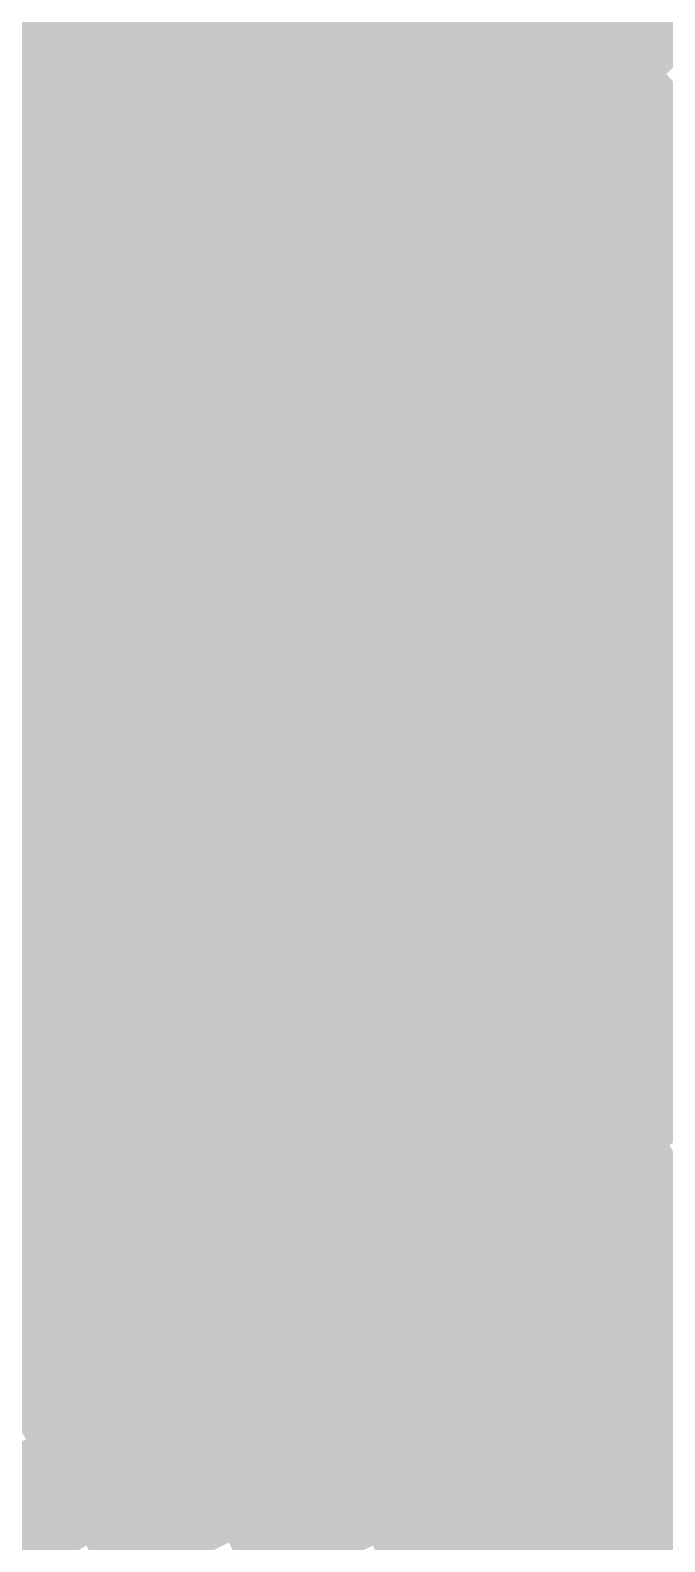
# Model space of a CAD drawing. Header units: inches. Extents: x -266 to 784, y -170 to 213.
# Drawn here: x 33.52 to 43.43, y 18.45 to 42.06 of the extents above; entities that cross this region are included whole.
import ezdxf

# ---------------------------------------------------------------- set-up
doc = ezdxf.new("R2010")
doc.units = ezdxf.units.IN
doc.header["$MEASUREMENT"] = 0

msp = doc.modelspace()

# ---------------------------------------------------------------- linework, layer by layer
at = {"color": 46, "true_color": 0x775d00}
msp.add_solid([(38.950419, 42.975165), (39.621978, 43.716116), (39.993352, 42.006331), (40.682892, 42.730578)], dxfattribs=at)
at = {"color": 46, "true_color": 0x7c5d00}
msp.add_solid([(40.682892, 42.730578), (41.372433, 43.454825), (41.7193, 41.7193), (42.426407, 42.426407)], dxfattribs=at)
at = {"color": 46, "true_color": 0x665700}
msp.add_solid([(33.222506, 42.570707), (33.837737, 43.359054), (34.257237, 41.742564), (34.891631, 42.515575)], dxfattribs=at)
at = {"color": 46, "true_color": 0x6b5800}
msp.add_solid([(34.891631, 42.515575), (35.526024, 43.288585), (35.924506, 41.646487), (36.577679, 42.403695)], dxfattribs=at)
at = {"color": 46, "true_color": 0x6f5900}
msp.add_solid([(36.577679, 42.403695), (37.230852, 43.160904), (37.607301, 41.493263), (38.27886, 42.234214)], dxfattribs=at)
at = {"color": 46, "true_color": 0x735a00}
msp.add_solid([(38.27886, 42.234214), (38.950419, 42.975165), (39.303811, 41.282084), (39.993352, 42.006331)], dxfattribs=at)
at = {"color": 46, "true_color": 0x805d00}
msp.add_solid([(42.426407, 42.426407), (43.133514, 43.133514), (43.454825, 41.372433), (44.179072, 42.061973)], dxfattribs=at)
at = {"color": 58, "true_color": 0x625300}
msp.add_solid([(32.607274, 41.782361), (33.222506, 42.570707), (33.622844, 40.969554), (34.257237, 41.742564)], dxfattribs=at)
at = {"color": 58, "true_color": 0x665400}
msp.add_solid([(34.257237, 41.742564), (34.891631, 42.515575), (35.271334, 40.889278), (35.924506, 41.646487)], dxfattribs=at)
at = {"color": 46, "true_color": 0x775a00}
msp.add_solid([(39.993352, 42.006331), (40.682892, 42.730578), (41.012193, 41.012193), (41.7193, 41.7193)], dxfattribs=at)
at = {"color": 46, "true_color": 0x6b5500}
msp.add_solid([(35.924506, 41.646487), (36.577679, 42.403695), (36.935743, 40.752312), (37.607301, 41.493263)], dxfattribs=at)
at = {"color": 46, "true_color": 0x7c5a00}
msp.add_solid([(41.7193, 41.7193), (42.426407, 42.426407), (42.730578, 40.682892), (43.454825, 41.372433)], dxfattribs=at)
at = {"color": 46, "true_color": 0x6f5600}
msp.add_solid([(37.607301, 41.493263), (38.27886, 42.234214), (38.614271, 40.557837), (39.303811, 41.282084)], dxfattribs=at)
at = {"color": 46, "true_color": 0x735700}
msp.add_solid([(39.303811, 41.282084), (39.993352, 42.006331), (40.305087, 40.305087), (41.012193, 41.012193)], dxfattribs=at)
at = {"color": 58, "true_color": 0x5e5000}
msp.add_solid([(31.992043, 40.994014), (32.607274, 41.782361), (32.988451, 40.196544), (33.622844, 40.969554)], dxfattribs=at)
at = {"color": 58, "true_color": 0x625100}
msp.add_solid([(33.622844, 40.969554), (34.257237, 41.742564), (34.618161, 40.132069), (35.271334, 40.889278)], dxfattribs=at)
at = {"color": 58, "true_color": 0x665200}
msp.add_solid([(35.271334, 40.889278), (35.924506, 41.646487), (36.264184, 40.011361), (36.935743, 40.752312)], dxfattribs=at)
at = {"color": 46, "true_color": 0x775700}
msp.add_solid([(41.012193, 41.012193), (41.7193, 41.7193), (42.006331, 39.993352), (42.730578, 40.682892)], dxfattribs=at)
at = {"color": 46, "true_color": 0x6b5300}
msp.add_solid([(36.935743, 40.752312), (37.607301, 41.493263), (37.92473, 39.83359), (38.614271, 40.557837)], dxfattribs=at)
at = {"color": 46, "true_color": 0x7c5700}
msp.add_solid([(42.730578, 40.682892), (43.454825, 41.372433), (43.716116, 39.621978), (44.457068, 40.293537)], dxfattribs=at)
at = {"color": 46, "true_color": 0x6f5400}
msp.add_solid([(38.614271, 40.557837), (39.303811, 41.282084), (39.59798, 39.59798), (40.305087, 40.305087)], dxfattribs=at)
at = {"color": 58, "true_color": 0x5e4d00}
msp.add_solid([(32.988451, 40.196544), (33.622844, 40.969554), (33.964988, 39.37486), (34.618161, 40.132069)], dxfattribs=at)
at = {"color": 58, "true_color": 0x624f00}
msp.add_solid([(34.618161, 40.132069), (35.271334, 40.889278), (35.592625, 39.27041), (36.264184, 40.011361)], dxfattribs=at)
at = {"color": 46, "true_color": 0x735400}
msp.add_solid([(40.305087, 40.305087), (41.012193, 41.012193), (41.282084, 39.303811), (42.006331, 39.993352)], dxfattribs=at)
at = {"color": 58, "true_color": 0x665000}
msp.add_solid([(36.264184, 40.011361), (36.935743, 40.752312), (37.235189, 39.109342), (37.92473, 39.83359)], dxfattribs=at)
at = {"color": 46, "true_color": 0x775400}
msp.add_solid([(42.006331, 39.993352), (42.730578, 40.682892), (42.975165, 38.950419), (43.716116, 39.621978)], dxfattribs=at)
at = {"color": 46, "true_color": 0x6b5000}
msp.add_solid([(37.92473, 39.83359), (38.614271, 40.557837), (38.890873, 38.890873), (39.59798, 39.59798)], dxfattribs=at)
at = {"color": 58, "true_color": 0x5a4a00}
msp.add_solid([(32.354057, 39.423533), (32.988451, 40.196544), (33.311815, 38.617651), (33.964988, 39.37486)], dxfattribs=at)
at = {"color": 46, "true_color": 0x6f5100}
msp.add_solid([(39.59798, 39.59798), (40.305087, 40.305087), (40.557837, 38.614271), (41.282084, 39.303811)], dxfattribs=at)
at = {"color": 58, "true_color": 0x5e4b00}
msp.add_solid([(33.964988, 39.37486), (34.618161, 40.132069), (34.921066, 38.529459), (35.592625, 39.27041)], dxfattribs=at)
at = {"color": 58, "true_color": 0x624c00}
msp.add_solid([(35.592625, 39.27041), (36.264184, 40.011361), (36.545649, 38.385095), (37.235189, 39.109342)], dxfattribs=at)
at = {"color": 46, "true_color": 0x735100}
msp.add_solid([(41.282084, 39.303811), (42.006331, 39.993352), (42.234214, 38.27886), (42.975165, 38.950419)], dxfattribs=at)
at = {"color": 58, "true_color": 0x664d00}
msp.add_solid([(37.235189, 39.109342), (37.92473, 39.83359), (38.183766, 38.183766), (38.890873, 38.890873)], dxfattribs=at)
at = {"color": 36, "true_color": 0x6b4e00}
msp.add_solid([(38.890873, 38.890873), (39.59798, 39.59798), (39.83359, 37.92473), (40.557837, 38.614271)], dxfattribs=at)
at = {"color": 46, "true_color": 0x775200}
msp.add_solid([(42.975165, 38.950419), (43.716116, 39.621978), (43.918113, 37.884025), (44.675322, 38.537198)], dxfattribs=at)
at = {"color": 58, "true_color": 0x5a4800}
msp.add_solid([(33.311815, 38.617651), (33.964988, 39.37486), (34.249507, 37.788507), (34.921066, 38.529459)], dxfattribs=at)
at = {"color": 58, "true_color": 0x5e4900}
msp.add_solid([(34.921066, 38.529459), (35.592625, 39.27041), (35.856108, 37.660848), (36.545649, 38.385095)], dxfattribs=at)
at = {"color": 36, "true_color": 0x6f4e00}
msp.add_solid([(40.557837, 38.614271), (41.282084, 39.303811), (41.493263, 37.607301), (42.234214, 38.27886)], dxfattribs=at)
at = {"color": 58, "true_color": 0x624a00}
msp.add_solid([(36.545649, 38.385095), (37.235189, 39.109342), (37.476659, 37.476659), (38.183766, 38.183766)], dxfattribs=at)
at = {"color": 58, "true_color": 0x664b00}
msp.add_solid([(38.183766, 38.183766), (38.890873, 38.890873), (39.109342, 37.235189), (39.83359, 37.92473)], dxfattribs=at)
at = {"color": 36, "true_color": 0x734f00}
msp.add_solid([(42.234214, 38.27886), (42.975165, 38.950419), (43.160904, 37.230852), (43.918113, 37.884025)], dxfattribs=at)
at = {"color": 58, "true_color": 0x554400}
msp.add_solid([(32.658642, 37.860442), (33.311815, 38.617651), (33.577948, 37.047556), (34.249507, 37.788507)], dxfattribs=at)
at = {"color": 58, "true_color": 0x5a4600}
msp.add_solid([(34.249507, 37.788507), (34.921066, 38.529459), (35.166568, 36.936601), (35.856108, 37.660848)], dxfattribs=at)
at = {"color": 36, "true_color": 0x6b4b00}
msp.add_solid([(39.83359, 37.92473), (40.557837, 38.614271), (40.752312, 36.935743), (41.493263, 37.607301)], dxfattribs=at)
at = {"color": 58, "true_color": 0x5e4700}
msp.add_solid([(35.856108, 37.660848), (36.545649, 38.385095), (36.769553, 36.769553), (37.476659, 37.476659)], dxfattribs=at)
at = {"color": 36, "true_color": 0x6f4c00}
msp.add_solid([(41.493263, 37.607301), (42.234214, 38.27886), (42.403695, 36.577679), (43.160904, 37.230852)], dxfattribs=at)
at = {"color": 58, "true_color": 0x624800}
msp.add_solid([(37.476659, 37.476659), (38.183766, 38.183766), (38.385095, 36.545649), (39.109342, 37.235189)], dxfattribs=at)
at = {"color": 48, "true_color": 0x514100}
msp.add_solid([(32.005469, 37.103233), (32.658642, 37.860442), (32.906389, 36.306605), (33.577948, 37.047556)], dxfattribs=at)
at = {"color": 48, "true_color": 0x554200}
msp.add_solid([(33.577948, 37.047556), (34.249507, 37.788507), (34.477027, 36.212354), (35.166568, 36.936601)], dxfattribs=at)
at = {"color": 58, "true_color": 0x664800}
msp.add_solid([(39.109342, 37.235189), (39.83359, 37.92473), (40.011361, 36.264184), (40.752312, 36.935743)], dxfattribs=at)
at = {"color": 36, "true_color": 0x734c00}
msp.add_solid([(43.160904, 37.230852), (43.918113, 37.884025), (44.061596, 36.160417), (44.834606, 36.79481)], dxfattribs=at)
at = {"color": 58, "true_color": 0x5a4400}
msp.add_solid([(35.166568, 36.936601), (35.856108, 37.660848), (36.062446, 36.062446), (36.769553, 36.769553)], dxfattribs=at)
at = {"color": 36, "true_color": 0x6b4900}
msp.add_solid([(40.752312, 36.935743), (41.493263, 37.607301), (41.646487, 35.924506), (42.403695, 36.577679)], dxfattribs=at)
at = {"color": 58, "true_color": 0x5e4500}
msp.add_solid([(36.769553, 36.769553), (37.476659, 37.476659), (37.660848, 35.856108), (38.385095, 36.545649)], dxfattribs=at)
at = {"color": 58, "true_color": 0x624500}
msp.add_solid([(38.385095, 36.545649), (39.109342, 37.235189), (39.27041, 35.592625), (40.011361, 36.264184)], dxfattribs=at)
at = {"color": 36, "true_color": 0x6f4900}
msp.add_solid([(42.403695, 36.577679), (43.160904, 37.230852), (43.288585, 35.526024), (44.061596, 36.160417)], dxfattribs=at)
at = {"color": 48, "true_color": 0x513f00}
msp.add_solid([(32.906389, 36.306605), (33.577948, 37.047556), (33.787487, 35.488107), (34.477027, 36.212354)], dxfattribs=at)
at = {"color": 48, "true_color": 0x554000}
msp.add_solid([(34.477027, 36.212354), (35.166568, 36.936601), (35.355339, 35.355339), (36.062446, 36.062446)], dxfattribs=at)
at = {"color": 36, "true_color": 0x664600}
msp.add_solid([(40.011361, 36.264184), (40.752312, 36.935743), (40.889278, 35.271334), (41.646487, 35.924506)], dxfattribs=at)
at = {"color": 48, "true_color": 0x5a4100}
msp.add_solid([(36.062446, 36.062446), (36.769553, 36.769553), (36.936601, 35.166568), (37.660848, 35.856108)], dxfattribs=at)
at = {"color": 48, "true_color": 0x5e4200}
msp.add_solid([(37.660848, 35.856108), (38.385095, 36.545649), (38.529459, 34.921066), (39.27041, 35.592625)], dxfattribs=at)
at = {"color": 36, "true_color": 0x6b4600}
msp.add_solid([(41.646487, 35.924506), (42.403695, 36.577679), (42.515575, 34.891631), (43.288585, 35.526024)], dxfattribs=at)
at = {"color": 48, "true_color": 0x4d3c00}
msp.add_solid([(32.23483, 35.565654), (32.906389, 36.306605), (33.097946, 34.76386), (33.787487, 35.488107)], dxfattribs=at)
at = {"color": 48, "true_color": 0x513d00}
msp.add_solid([(33.787487, 35.488107), (34.477027, 36.212354), (34.648232, 34.648232), (35.355339, 35.355339)], dxfattribs=at)
at = {"color": 58, "true_color": 0x624300}
msp.add_solid([(39.27041, 35.592625), (40.011361, 36.264184), (40.132069, 34.618161), (40.889278, 35.271334)], dxfattribs=at)
at = {"color": 36, "true_color": 0x6f4700}
msp.add_solid([(43.288585, 35.526024), (44.061596, 36.160417), (44.1474, 34.452969), (44.935746, 35.068201)], dxfattribs=at)
at = {"color": 48, "true_color": 0x553e00}
msp.add_solid([(35.355339, 35.355339), (36.062446, 36.062446), (36.212354, 34.477027), (36.936601, 35.166568)], dxfattribs=at)
at = {"color": 36, "true_color": 0x664400}
msp.add_solid([(40.889278, 35.271334), (41.646487, 35.924506), (41.742564, 34.257237), (42.515575, 34.891631)], dxfattribs=at)
at = {"color": 48, "true_color": 0x5a3f00}
msp.add_solid([(36.936601, 35.166568), (37.660848, 35.856108), (37.788507, 34.249507), (38.529459, 34.921066)], dxfattribs=at)
at = {"color": 48, "true_color": 0x4d3a00}
msp.add_solid([(33.097946, 34.76386), (33.787487, 35.488107), (33.941125, 33.941125), (34.648232, 34.648232)], dxfattribs=at)
at = {"color": 48, "true_color": 0x5e4000}
msp.add_solid([(38.529459, 34.921066), (39.27041, 35.592625), (39.37486, 33.964988), (40.132069, 34.618161)], dxfattribs=at)
at = {"color": 36, "true_color": 0x6b4400}
msp.add_solid([(42.515575, 34.891631), (43.288585, 35.526024), (43.359054, 33.837737), (44.1474, 34.452969)], dxfattribs=at)
at = {"color": 48, "true_color": 0x513b00}
msp.add_solid([(34.648232, 34.648232), (35.355339, 35.355339), (35.488107, 33.787487), (36.212354, 34.477027)], dxfattribs=at)
at = {"color": 48, "true_color": 0x624100}
msp.add_solid([(40.132069, 34.618161), (40.889278, 35.271334), (40.969554, 33.622844), (41.742564, 34.257237)], dxfattribs=at)
at = {"color": 48, "true_color": 0x553c00}
msp.add_solid([(36.212354, 34.477027), (36.936601, 35.166568), (37.047556, 33.577948), (37.788507, 34.249507)], dxfattribs=at)
at = {"color": 48, "true_color": 0x493700}
msp.add_solid([(32.408406, 34.039613), (33.097946, 34.76386), (33.234019, 33.234019), (33.941125, 33.941125)], dxfattribs=at)
at = {"color": 48, "true_color": 0x5a3d00}
msp.add_solid([(37.788507, 34.249507), (38.529459, 34.921066), (38.617651, 33.311815), (39.37486, 33.964988)], dxfattribs=at)
at = {"color": 36, "true_color": 0x664100}
msp.add_solid([(41.742564, 34.257237), (42.515575, 34.891631), (42.570707, 33.222506), (43.359054, 33.837737)], dxfattribs=at)
at = {"color": 48, "true_color": 0x4d3800}
msp.add_solid([(33.941125, 33.941125), (34.648232, 34.648232), (34.76386, 33.097946), (35.488107, 33.787487)], dxfattribs=at)
at = {"color": 48, "true_color": 0x513900}
msp.add_solid([(35.488107, 33.787487), (36.212354, 34.477027), (36.306605, 32.906389), (37.047556, 33.577948)], dxfattribs=at)
at = {"color": 48, "true_color": 0x5e3e00}
msp.add_solid([(39.37486, 33.964988), (40.132069, 34.618161), (40.196544, 32.988451), (40.969554, 33.622844)], dxfattribs=at)
at = {"color": 48, "true_color": 0x553a00}
msp.add_solid([(37.047556, 33.577948), (37.788507, 34.249507), (37.860442, 32.658642), (38.617651, 33.311815)], dxfattribs=at)
at = {"color": 48, "true_color": 0x623e00}
msp.add_solid([(40.969554, 33.622844), (41.742564, 34.257237), (41.782361, 32.607274), (42.570707, 33.222506)], dxfattribs=at)
at = {"color": 36, "true_color": 0x6b4100}
msp.add_solid([(43.359054, 33.837737), (44.1474, 34.452969), (44.176414, 32.763462), (44.979622, 33.359161)], dxfattribs=at)
at = {"color": 48, "true_color": 0x493500}
msp.add_solid([(33.234019, 33.234019), (33.941125, 33.941125), (34.039613, 32.408406), (34.76386, 33.097946)], dxfattribs=at)
at = {"color": 48, "true_color": 0x4d3600}
msp.add_solid([(34.76386, 33.097946), (35.488107, 33.787487), (35.565654, 32.23483), (36.306605, 32.906389)], dxfattribs=at)
at = {"color": 48, "true_color": 0x5a3b00}
msp.add_solid([(38.617651, 33.311815), (39.37486, 33.964988), (39.423533, 32.354057), (40.196544, 32.988451)], dxfattribs=at)
at = {"color": 36, "true_color": 0x663f00}
msp.add_solid([(42.570707, 33.222506), (43.359054, 33.837737), (43.373207, 32.167762), (44.176414, 32.763462)], dxfattribs=at)
at = {"color": 48, "true_color": 0x513700}
msp.add_solid([(36.306605, 32.906389), (37.047556, 33.577948), (37.103233, 32.005469), (37.860442, 32.658642)], dxfattribs=at)
at = {"color": 48, "true_color": 0x5e3c00}
msp.add_solid([(40.196544, 32.988451), (40.969554, 33.622844), (40.994014, 31.992043), (41.782361, 32.607274)], dxfattribs=at)
at = {"color": 48, "true_color": 0x553800}
msp.add_solid([(37.860442, 32.658642), (38.617651, 33.311815), (38.650523, 31.719664), (39.423533, 32.354057)], dxfattribs=at)
at = {"color": 48, "true_color": 0x443200}
msp.add_solid([(32.526912, 32.526912), (33.234019, 33.234019), (33.315366, 31.718865), (34.039613, 32.408406)], dxfattribs=at)
at = {"color": 48, "true_color": 0x493300}
msp.add_solid([(34.039613, 32.408406), (34.76386, 33.097946), (34.824703, 31.563271), (35.565654, 32.23483)], dxfattribs=at)
at = {"color": 48, "true_color": 0x623c00}
msp.add_solid([(41.782361, 32.607274), (42.570707, 33.222506), (42.569999, 31.572063), (43.373207, 32.167762)], dxfattribs=at)
at = {"color": 48, "true_color": 0x4d3400}
msp.add_solid([(35.565654, 32.23483), (36.306605, 32.906389), (36.346025, 31.352296), (37.103233, 32.005469)], dxfattribs=at)
at = {"color": 48, "true_color": 0x5a3900}
msp.add_solid([(39.423533, 32.354057), (40.196544, 32.988451), (40.205668, 31.376811), (40.994014, 31.992043)], dxfattribs=at)
at = {"color": 48, "true_color": 0x513600}
msp.add_solid([(37.103233, 32.005469), (37.860442, 32.658642), (37.877512, 31.085271), (38.650523, 31.719664)], dxfattribs=at)
at = {"color": 48, "true_color": 0x5e3a00}
msp.add_solid([(40.994014, 31.992043), (41.782361, 32.607274), (41.766792, 30.976364), (42.569999, 31.572063)], dxfattribs=at)
at = {"color": 36, "true_color": 0x663c00}
msp.add_solid([(43.373207, 32.167762), (44.176414, 32.763462), (44.14958, 31.093642), (44.967165, 31.669451)], dxfattribs=at)
at = {"color": 48, "true_color": 0x443000}
msp.add_solid([(33.315366, 31.718865), (34.039613, 32.408406), (34.083752, 30.891712), (34.824703, 31.563271)], dxfattribs=at)
at = {"color": 48, "true_color": 0x553600}
msp.add_solid([(38.650523, 31.719664), (39.423533, 32.354057), (39.417321, 30.76158), (40.205668, 31.376811)], dxfattribs=at)
at = {"color": 48, "true_color": 0x493200}
msp.add_solid([(34.824703, 31.563271), (35.565654, 32.23483), (35.588816, 30.699124), (36.346025, 31.352296)], dxfattribs=at)
at = {"color": 48, "true_color": 0x623a00}
msp.add_solid([(42.569999, 31.572063), (43.373207, 32.167762), (43.331995, 30.517834), (44.14958, 31.093642)], dxfattribs=at)
at = {"color": 48, "true_color": 0x4d3300}
msp.add_solid([(36.346025, 31.352296), (37.103233, 32.005469), (37.104502, 30.450878), (37.877512, 31.085271)], dxfattribs=at)
at = {"color": 48, "true_color": 0x5a3700}
msp.add_solid([(40.205668, 31.376811), (40.994014, 31.992043), (40.963584, 30.380665), (41.766792, 30.976364)], dxfattribs=at)
at = {"color": 38, "true_color": 0x402d00}
msp.add_solid([(32.591119, 31.029325), (33.315366, 31.718865), (33.342801, 30.220153), (34.083752, 30.891712)], dxfattribs=at)
at = {"color": 48, "true_color": 0x513400}
msp.add_solid([(37.877512, 31.085271), (38.650523, 31.719664), (38.628975, 30.146348), (39.417321, 30.76158)], dxfattribs=at)
at = {"color": 38, "true_color": 0x442f00}
msp.add_solid([(34.083752, 30.891712), (34.824703, 31.563271), (34.831607, 30.045951), (35.588816, 30.699124)], dxfattribs=at)
at = {"color": 48, "true_color": 0x5e3700}
msp.add_solid([(41.766792, 30.976364), (42.569999, 31.572063), (42.51441, 29.942026), (43.331995, 30.517834)], dxfattribs=at)
at = {"color": 48, "true_color": 0x493000}
msp.add_solid([(35.588816, 30.699124), (36.346025, 31.352296), (36.331491, 29.816484), (37.104502, 30.450878)], dxfattribs=at)
at = {"color": 48, "true_color": 0x553400}
msp.add_solid([(39.417321, 30.76158), (40.205668, 31.376811), (40.160377, 29.784965), (40.963584, 30.380665)], dxfattribs=at)
at = {"color": 48, "true_color": 0x4d3100}
msp.add_solid([(37.104502, 30.450878), (37.877512, 31.085271), (37.840629, 29.531116), (38.628975, 30.146348)], dxfattribs=at)
at = {"color": 48, "true_color": 0x5a3500}
msp.add_solid([(40.963584, 30.380665), (41.766792, 30.976364), (41.696825, 29.366218), (42.51441, 29.942026)], dxfattribs=at)
at = {"color": 48, "true_color": 0x623800}
msp.add_solid([(43.331995, 30.517834), (44.14958, 31.093642), (44.067889, 29.445222), (44.899359, 30.000793)], dxfattribs=at)
at = {"color": 38, "true_color": 0x402c00}
msp.add_solid([(33.342801, 30.220153), (34.083752, 30.891712), (34.074398, 29.392778), (34.831607, 30.045951)], dxfattribs=at)
at = {"color": 38, "true_color": 0x442d00}
msp.add_solid([(34.831607, 30.045951), (35.588816, 30.699124), (35.558481, 29.182091), (36.331491, 29.816484)], dxfattribs=at)
at = {"color": 48, "true_color": 0x513200}
msp.add_solid([(38.628975, 30.146348), (39.417321, 30.76158), (39.357169, 29.189266), (40.160377, 29.784965)], dxfattribs=at)
at = {"color": 48, "true_color": 0x5e3500}
msp.add_solid([(42.51441, 29.942026), (43.331995, 30.517834), (43.23642, 28.889652), (44.067889, 29.445222)], dxfattribs=at)
at = {"color": 38, "true_color": 0x492e00}
msp.add_solid([(36.331491, 29.816484), (37.104502, 30.450878), (37.052282, 28.915885), (37.840629, 29.531116)], dxfattribs=at)
at = {"color": 48, "true_color": 0x553200}
msp.add_solid([(40.160377, 29.784965), (40.963584, 30.380665), (40.879241, 28.79041), (41.696825, 29.366218)], dxfattribs=at)
at = {"color": 38, "true_color": 0x3c2900}
msp.add_solid([(32.60185, 29.548594), (33.342801, 30.220153), (33.317189, 28.739605), (34.074398, 29.392778)], dxfattribs=at)
at = {"color": 38, "true_color": 0x402a00}
msp.add_solid([(34.074398, 29.392778), (34.831607, 30.045951), (34.78547, 28.547698), (35.558481, 29.182091)], dxfattribs=at)
at = {"color": 38, "true_color": 0x4d2f00}
msp.add_solid([(37.840629, 29.531116), (38.628975, 30.146348), (38.553962, 28.593567), (39.357169, 29.189266)], dxfattribs=at)
at = {"color": 38, "true_color": 0x442b00}
msp.add_solid([(35.558481, 29.182091), (36.331491, 29.816484), (36.263936, 28.300653), (37.052282, 28.915885)], dxfattribs=at)
at = {"color": 48, "true_color": 0x513000}
msp.add_solid([(39.357169, 29.189266), (40.160377, 29.784965), (40.061656, 28.214601), (40.879241, 28.79041)], dxfattribs=at)
at = {"color": 48, "true_color": 0x5a3300}
msp.add_solid([(41.696825, 29.366218), (42.51441, 29.942026), (42.40495, 28.334082), (43.23642, 28.889652)], dxfattribs=at)
at = {"color": 38, "true_color": 0x492c00}
msp.add_solid([(37.052282, 28.915885), (37.840629, 29.531116), (37.750754, 27.997867), (38.553962, 28.593567)], dxfattribs=at)
at = {"color": 38, "true_color": 0x3c2700}
msp.add_solid([(33.317189, 28.739605), (34.074398, 29.392778), (34.01246, 27.913305), (34.78547, 28.547698)], dxfattribs=at)
at = {"color": 48, "true_color": 0x553000}
msp.add_solid([(40.879241, 28.79041), (41.696825, 29.366218), (41.573481, 27.778512), (42.40495, 28.334082)], dxfattribs=at)
at = {"color": 48, "true_color": 0x5e3300}
msp.add_solid([(43.23642, 28.889652), (44.067889, 29.445222), (43.932385, 27.819876), (44.777239, 28.354874)], dxfattribs=at)
at = {"color": 38, "true_color": 0x402900}
msp.add_solid([(34.78547, 28.547698), (35.558481, 29.182091), (35.475589, 27.685422), (36.263936, 28.300653)], dxfattribs=at)
at = {"color": 38, "true_color": 0x4d2d00}
msp.add_solid([(38.553962, 28.593567), (39.357169, 29.189266), (39.244071, 27.638793), (40.061656, 28.214601)], dxfattribs=at)
at = {"color": 38, "true_color": 0x442a00}
msp.add_solid([(36.263936, 28.300653), (37.052282, 28.915885), (36.947546, 27.402168), (37.750754, 27.997867)], dxfattribs=at)
at = {"color": 48, "true_color": 0x5a3100}
msp.add_solid([(42.40495, 28.334082), (43.23642, 28.889652), (43.087532, 27.284879), (43.932385, 27.819876)], dxfattribs=at)
at = {"color": 38, "true_color": 0x372500}
msp.add_solid([(32.55998, 28.086432), (33.317189, 28.739605), (33.239449, 27.278911), (34.01246, 27.913305)], dxfattribs=at)
at = {"color": 38, "true_color": 0x492b00}
msp.add_solid([(37.750754, 27.997867), (38.553962, 28.593567), (38.426486, 27.062985), (39.244071, 27.638793)], dxfattribs=at)
at = {"color": 38, "true_color": 0x512e00}
msp.add_solid([(40.061656, 28.214601), (40.879241, 28.79041), (40.742011, 27.222941), (41.573481, 27.778512)], dxfattribs=at)
at = {"color": 38, "true_color": 0x3c2600}
msp.add_solid([(34.01246, 27.913305), (34.78547, 28.547698), (34.687243, 27.07019), (35.475589, 27.685422)], dxfattribs=at)
at = {"color": 38, "true_color": 0x402700}
msp.add_solid([(35.475589, 27.685422), (36.263936, 28.300653), (36.144339, 26.806469), (36.947546, 27.402168)], dxfattribs=at)
at = {"color": 38, "true_color": 0x4d2b00}
msp.add_solid([(39.244071, 27.638793), (40.061656, 28.214601), (39.910541, 26.667371), (40.742011, 27.222941)], dxfattribs=at)
at = {"color": 38, "true_color": 0x552e00}
msp.add_solid([(41.573481, 27.778512), (42.40495, 28.334082), (42.242678, 26.749881), (43.087532, 27.284879)], dxfattribs=at)
at = {"color": 38, "true_color": 0x372300}
msp.add_solid([(33.239449, 27.278911), (34.01246, 27.913305), (33.898896, 26.454958), (34.687243, 27.07019)], dxfattribs=at)
at = {"color": 38, "true_color": 0x442800}
msp.add_solid([(36.947546, 27.402168), (37.750754, 27.997867), (37.608901, 26.487177), (38.426486, 27.062985)], dxfattribs=at)
at = {"color": 38, "true_color": 0x3c2500}
msp.add_solid([(34.687243, 27.07019), (35.475589, 27.685422), (35.341131, 26.210769), (36.144339, 26.806469)], dxfattribs=at)
at = {"color": 38, "true_color": 0x492900}
msp.add_solid([(38.426486, 27.062985), (39.244071, 27.638793), (39.079072, 26.111801), (39.910541, 26.667371)], dxfattribs=at)
at = {"color": 38, "true_color": 0x512c00}
msp.add_solid([(40.742011, 27.222941), (41.573481, 27.778512), (41.397825, 26.214883), (42.242678, 26.749881)], dxfattribs=at)
at = {"color": 38, "true_color": 0x5a2f00}
msp.add_solid([(43.087532, 27.284879), (43.932385, 27.819876), (43.744159, 26.21924), (44.601888, 26.733343)], dxfattribs=at)
at = {"color": 38, "true_color": 0x402600}
msp.add_solid([(36.144339, 26.806469), (36.947546, 27.402168), (36.791317, 25.911369), (37.608901, 26.487177)], dxfattribs=at)
at = {"color": 38, "true_color": 0x332100}
msp.add_solid([(32.466439, 26.644518), (33.239449, 27.278911), (33.11055, 25.839727), (33.898896, 26.454958)], dxfattribs=at)
at = {"color": 38, "true_color": 0x4d2a00}
msp.add_solid([(39.910541, 26.667371), (40.742011, 27.222941), (40.552971, 25.679886), (41.397825, 26.214883)], dxfattribs=at)
at = {"color": 38, "true_color": 0x552c00}
msp.add_solid([(42.242678, 26.749881), (43.087532, 27.284879), (42.886431, 25.705137), (43.744159, 26.21924)], dxfattribs=at)
at = {"color": 38, "true_color": 0x372200}
msp.add_solid([(33.898896, 26.454958), (34.687243, 27.07019), (34.537924, 25.61507), (35.341131, 26.210769)], dxfattribs=at)
at = {"color": 38, "true_color": 0x442700}
msp.add_solid([(37.608901, 26.487177), (38.426486, 27.062985), (38.247602, 25.556231), (39.079072, 26.111801)], dxfattribs=at)
at = {"color": 38, "true_color": 0x3c2300}
msp.add_solid([(35.341131, 26.210769), (36.144339, 26.806469), (35.973732, 25.33556), (36.791317, 25.911369)], dxfattribs=at)
at = {"color": 38, "true_color": 0x512a00}
msp.add_solid([(41.397825, 26.214883), (42.242678, 26.749881), (42.028702, 25.191034), (42.886431, 25.705137)], dxfattribs=at)
at = {"color": 38, "true_color": 0x331f00}
msp.add_solid([(33.11055, 25.839727), (33.898896, 26.454958), (33.734716, 25.019371), (34.537924, 25.61507)], dxfattribs=at)
at = {"color": 38, "true_color": 0x402400}
msp.add_solid([(36.791317, 25.911369), (37.608901, 26.487177), (37.416133, 25.00066), (38.247602, 25.556231)], dxfattribs=at)
at = {"color": 38, "true_color": 0x492700}
msp.add_solid([(39.079072, 26.111801), (39.910541, 26.667371), (39.708118, 25.144888), (40.552971, 25.679886)], dxfattribs=at)
at = {"color": 38, "true_color": 0x372100}
msp.add_solid([(34.537924, 25.61507), (35.341131, 26.210769), (35.156147, 24.759752), (35.973732, 25.33556)], dxfattribs=at)
at = {"color": 38, "true_color": 0x4d2800}
msp.add_solid([(40.552971, 25.679886), (41.397825, 26.214883), (41.170973, 24.676932), (42.028702, 25.191034)], dxfattribs=at)
at = {"color": 38, "true_color": 0x552a00}
msp.add_solid([(42.886431, 25.705137), (43.744159, 26.21924), (43.50435, 24.64491), (44.374437, 25.137808)], dxfattribs=at)
at = {"color": 38, "true_color": 0x442500}
msp.add_solid([(38.247602, 25.556231), (39.079072, 26.111801), (38.863264, 24.609891), (39.708118, 25.144888)], dxfattribs=at)
at = {"color": 38, "true_color": 0x2f1d00}
msp.add_solid([(32.322204, 25.224495), (33.11055, 25.839727), (32.931509, 24.423671), (33.734716, 25.019371)], dxfattribs=at)
at = {"color": 38, "true_color": 0x3c2200}
msp.add_solid([(35.973732, 25.33556), (36.791317, 25.911369), (36.584663, 24.44509), (37.416133, 25.00066)], dxfattribs=at)
at = {"color": 38, "true_color": 0x331e00}
msp.add_solid([(33.734716, 25.019371), (34.537924, 25.61507), (34.338562, 24.183944), (35.156147, 24.759752)], dxfattribs=at)
at = {"color": 38, "true_color": 0x402300}
msp.add_solid([(37.416133, 25.00066), (38.247602, 25.556231), (38.01841, 24.074893), (38.863264, 24.609891)], dxfattribs=at)
at = {"color": 38, "true_color": 0x492600}
msp.add_solid([(39.708118, 25.144888), (40.552971, 25.679886), (40.313245, 24.162829), (41.170973, 24.676932)], dxfattribs=at)
at = {"color": 38, "true_color": 0x512800}
msp.add_solid([(42.028702, 25.191034), (42.886431, 25.705137), (42.634263, 24.152011), (43.50435, 24.64491)], dxfattribs=at)
at = {"color": 38, "true_color": 0x371f00}
msp.add_solid([(35.156147, 24.759752), (35.973732, 25.33556), (35.753193, 23.88952), (36.584663, 24.44509)], dxfattribs=at)
at = {"color": 38, "true_color": 0x442300}
msp.add_solid([(38.863264, 24.609891), (39.708118, 25.144888), (39.455516, 23.648726), (40.313245, 24.162829)], dxfattribs=at)
at = {"color": 38, "true_color": 0x4d2600}
msp.add_solid([(41.170973, 24.676932), (42.028702, 25.191034), (41.764176, 23.659113), (42.634263, 24.152011)], dxfattribs=at)
at = {"color": 28, "true_color": 0x2f1c00}
msp.add_solid([(32.931509, 24.423671), (33.734716, 25.019371), (33.520977, 23.608136), (34.338562, 24.183944)], dxfattribs=at)
at = {"color": 38, "true_color": 0x3c2000}
msp.add_solid([(36.584663, 24.44509), (37.416133, 25.00066), (37.173557, 23.539895), (38.01841, 24.074893)], dxfattribs=at)
at = {"color": 38, "true_color": 0x331d00}
msp.add_solid([(34.338562, 24.183944), (35.156147, 24.759752), (34.921724, 23.33395), (35.753193, 23.88952)], dxfattribs=at)
at = {"color": 38, "true_color": 0x402100}
msp.add_solid([(38.01841, 24.074893), (38.863264, 24.609891), (38.597787, 23.134623), (39.455516, 23.648726)], dxfattribs=at)
at = {"color": 38, "true_color": 0x492400}
msp.add_solid([(40.313245, 24.162829), (41.170973, 24.676932), (40.894089, 23.166215), (41.764176, 23.659113)], dxfattribs=at)
at = {"color": 38, "true_color": 0x512600}
msp.add_solid([(42.634263, 24.152011), (43.50435, 24.64491), (43.214142, 23.09844), (44.096063, 23.569837)], dxfattribs=at)
at = {"color": 28, "true_color": 0x2b1900}
msp.add_solid([(32.128301, 23.827972), (32.931509, 24.423671), (32.703393, 23.032328), (33.520977, 23.608136)], dxfattribs=at)
at = {"color": 38, "true_color": 0x371e00}
msp.add_solid([(35.753193, 23.88952), (36.584663, 24.44509), (36.328703, 23.004898), (37.173557, 23.539895)], dxfattribs=at)
at = {"color": 28, "true_color": 0x2f1b00}
msp.add_solid([(33.520977, 23.608136), (34.338562, 24.183944), (34.090254, 22.77838), (34.921724, 23.33395)], dxfattribs=at)
at = {"color": 38, "true_color": 0x442200}
msp.add_solid([(39.455516, 23.648726), (40.313245, 24.162829), (40.024002, 22.673317), (40.894089, 23.166215)], dxfattribs=at)
at = {"color": 38, "true_color": 0x4d2400}
msp.add_solid([(41.764176, 23.659113), (42.634263, 24.152011), (42.332221, 22.627043), (43.214142, 23.09844)], dxfattribs=at)
at = {"color": 28, "true_color": 0x331c00}
msp.add_solid([(34.921724, 23.33395), (35.753193, 23.88952), (35.48385, 22.4699), (36.328703, 23.004898)], dxfattribs=at)
at = {"color": 38, "true_color": 0x3c1f00}
msp.add_solid([(37.173557, 23.539895), (38.01841, 24.074893), (37.740059, 22.620521), (38.597787, 23.134623)], dxfattribs=at)
at = {"color": 38, "true_color": 0x402000}
msp.add_solid([(38.597787, 23.134623), (39.455516, 23.648726), (39.153915, 22.180419), (40.024002, 22.673317)], dxfattribs=at)
at = {"color": 38, "true_color": 0x492200}
msp.add_solid([(40.894089, 23.166215), (41.764176, 23.659113), (41.450299, 22.155647), (42.332221, 22.627043)], dxfattribs=at)
at = {"color": 28, "true_color": 0x2b1800}
msp.add_solid([(32.703393, 23.032328), (33.520977, 23.608136), (33.258784, 22.222809), (34.090254, 22.77838)], dxfattribs=at)
at = {"color": 38, "true_color": 0x371d00}
msp.add_solid([(36.328703, 23.004898), (37.173557, 23.539895), (36.88233, 22.106418), (37.740059, 22.620521)], dxfattribs=at)
at = {"color": 38, "true_color": 0x512400}
msp.add_solid([(43.214142, 23.09844), (44.096063, 23.569837), (43.767991, 22.030955), (44.661215, 22.480566)], dxfattribs=at)
at = {"color": 28, "true_color": 0x2f1900}
msp.add_solid([(34.090254, 22.77838), (34.921724, 23.33395), (34.638996, 21.934902), (35.48385, 22.4699)], dxfattribs=at)
at = {"color": 38, "true_color": 0x442000}
msp.add_solid([(40.024002, 22.673317), (40.894089, 23.166215), (40.568378, 21.68425), (41.450299, 22.155647)], dxfattribs=at)
at = {"color": 28, "true_color": 0x331b00}
msp.add_solid([(35.48385, 22.4699), (36.328703, 23.004898), (36.024602, 21.592315), (36.88233, 22.106418)], dxfattribs=at)
at = {"color": 38, "true_color": 0x3c1e00}
msp.add_solid([(37.740059, 22.620521), (38.597787, 23.134623), (38.283828, 21.68752), (39.153915, 22.180419)], dxfattribs=at)
at = {"color": 38, "true_color": 0x4d2300}
msp.add_solid([(42.332221, 22.627043), (43.214142, 23.09844), (42.874766, 21.581344), (43.767991, 22.030955)], dxfattribs=at)
at = {"color": 28, "true_color": 0x2b1700}
msp.add_solid([(33.258784, 22.222809), (34.090254, 22.77838), (33.794143, 21.399905), (34.638996, 21.934902)], dxfattribs=at)
at = {"color": 38, "true_color": 0x401e00}
msp.add_solid([(39.153915, 22.180419), (40.024002, 22.673317), (39.686457, 21.212853), (40.568378, 21.68425)], dxfattribs=at)
at = {"color": 28, "true_color": 0x2f1800}
msp.add_solid([(34.638996, 21.934902), (35.48385, 22.4699), (35.166873, 21.078213), (36.024602, 21.592315)], dxfattribs=at)
at = {"color": 28, "true_color": 0x371c00}
msp.add_solid([(36.88233, 22.106418), (37.740059, 22.620521), (37.413741, 21.194622), (38.283828, 21.68752)], dxfattribs=at)
at = {"color": 38, "true_color": 0x492100}
msp.add_solid([(41.450299, 22.155647), (42.332221, 22.627043), (41.981542, 21.131732), (42.874766, 21.581344)], dxfattribs=at)
at = {"color": 28, "true_color": 0x261500}
msp.add_solid([(32.427315, 21.667239), (33.258784, 22.222809), (32.949289, 20.864907), (33.794143, 21.399905)], dxfattribs=at)
at = {"color": 28, "true_color": 0x331900}
msp.add_solid([(36.024602, 21.592315), (36.88233, 22.106418), (36.543654, 20.701724), (37.413741, 21.194622)], dxfattribs=at)
at = {"color": 28, "true_color": 0x3c1c00}
msp.add_solid([(38.283828, 21.68752), (39.153915, 22.180419), (38.804536, 20.741456), (39.686457, 21.212853)], dxfattribs=at)
at = {"color": 38, "true_color": 0x441f00}
msp.add_solid([(40.568378, 21.68425), (41.450299, 22.155647), (41.088318, 20.682121), (41.981542, 21.131732)], dxfattribs=at)
at = {"color": 38, "true_color": 0x4d2100}
msp.add_solid([(42.874766, 21.581344), (43.767991, 22.030955), (43.391486, 20.522644), (44.295475, 20.9502)], dxfattribs=at)
at = {"color": 28, "true_color": 0x2b1600}
msp.add_solid([(33.794143, 21.399905), (34.638996, 21.934902), (34.309144, 20.56411), (35.166873, 21.078213)], dxfattribs=at)
at = {"color": 28, "true_color": 0x2f1700}
msp.add_solid([(35.166873, 21.078213), (36.024602, 21.592315), (35.673567, 20.208826), (36.543654, 20.701724)], dxfattribs=at)
at = {"color": 28, "true_color": 0x371a00}
msp.add_solid([(37.413741, 21.194622), (38.283828, 21.68752), (37.922614, 20.27006), (38.804536, 20.741456)], dxfattribs=at)
at = {"color": 38, "true_color": 0x401d00}
msp.add_solid([(39.686457, 21.212853), (40.568378, 21.68425), (40.195094, 20.23251), (41.088318, 20.682121)], dxfattribs=at)
at = {"color": 38, "true_color": 0x491f00}
msp.add_solid([(41.981542, 21.131732), (42.874766, 21.581344), (42.487497, 20.095089), (43.391486, 20.522644)], dxfattribs=at)
at = {"color": 28, "true_color": 0x261400}
msp.add_solid([(32.949289, 20.864907), (33.794143, 21.399905), (33.451416, 20.050007), (34.309144, 20.56411)], dxfattribs=at)
at = {"color": 28, "true_color": 0x2b1500}
msp.add_solid([(34.309144, 20.56411), (35.166873, 21.078213), (34.80348, 19.715928), (35.673567, 20.208826)], dxfattribs=at)
at = {"color": 28, "true_color": 0x331800}
msp.add_solid([(36.543654, 20.701724), (37.413741, 21.194622), (37.040693, 19.798663), (37.922614, 20.27006)], dxfattribs=at)
at = {"color": 28, "true_color": 0x3c1b00}
msp.add_solid([(38.804536, 20.741456), (39.686457, 21.212853), (39.301869, 19.782899), (40.195094, 20.23251)], dxfattribs=at)
at = {"color": 38, "true_color": 0x441d00}
msp.add_solid([(41.088318, 20.682121), (41.981542, 21.131732), (41.583507, 19.667534), (42.487497, 20.095089)], dxfattribs=at)
at = {"color": 38, "true_color": 0x4d1f00}
msp.add_solid([(43.391486, 20.522644), (44.295475, 20.9502), (43.882068, 19.451583), (44.796278, 19.856824)], dxfattribs=at)
at = {"color": 28, "true_color": 0x261300}
msp.add_solid([(33.451416, 20.050007), (34.309144, 20.56411), (33.933393, 19.223029), (34.80348, 19.715928)], dxfattribs=at)
at = {"color": 28, "true_color": 0x2f1600}
msp.add_solid([(35.673567, 20.208826), (36.543654, 20.701724), (36.158772, 19.327266), (37.040693, 19.798663)], dxfattribs=at)
at = {"color": 28, "true_color": 0x371900}
msp.add_solid([(37.922614, 20.27006), (38.804536, 20.741456), (38.408645, 19.333287), (39.301869, 19.782899)], dxfattribs=at)
at = {"color": 28, "true_color": 0x401b00}
msp.add_solid([(40.195094, 20.23251), (41.088318, 20.682121), (40.679518, 19.239979), (41.583507, 19.667534)], dxfattribs=at)
at = {"color": 38, "true_color": 0x491d00}
msp.add_solid([(42.487497, 20.095089), (43.391486, 20.522644), (42.967859, 19.046342), (43.882068, 19.451583)], dxfattribs=at)
at = {"color": 28, "true_color": 0x2b1400}
msp.add_solid([(34.80348, 19.715928), (35.673567, 20.208826), (35.276851, 18.855869), (36.158772, 19.327266)], dxfattribs=at)
at = {"color": 28, "true_color": 0x331700}
msp.add_solid([(37.040693, 19.798663), (37.922614, 20.27006), (37.515421, 18.883676), (38.408645, 19.333287)], dxfattribs=at)
at = {"color": 28, "true_color": 0x3c1900}
msp.add_solid([(39.301869, 19.782899), (40.195094, 20.23251), (39.775529, 18.812424), (40.679518, 19.239979)], dxfattribs=at)
at = {"color": 28, "true_color": 0x441b00}
msp.add_solid([(41.583507, 19.667534), (42.487497, 20.095089), (42.053649, 18.6411), (42.967859, 19.046342)], dxfattribs=at)
at = {"color": 28, "true_color": 0x221100}
msp.add_solid([(32.593687, 19.535904), (33.451416, 20.050007), (33.063306, 18.730131), (33.933393, 19.223029)], dxfattribs=at)
at = {"color": 28, "true_color": 0x261200}
msp.add_solid([(33.933393, 19.223029), (34.80348, 19.715928), (34.394929, 18.384473), (35.276851, 18.855869)], dxfattribs=at)
at = {"color": 28, "true_color": 0x2f1500}
msp.add_solid([(36.158772, 19.327266), (37.040693, 19.798663), (36.622196, 18.434065), (37.515421, 18.883676)], dxfattribs=at)
at = {"color": 28, "true_color": 0x371800}
msp.add_solid([(38.408645, 19.333287), (39.301869, 19.782899), (38.87154, 18.384869), (39.775529, 18.812424)], dxfattribs=at)
at = {"color": 28, "true_color": 0x401a00}
msp.add_solid([(40.679518, 19.239979), (41.583507, 19.667534), (41.139439, 18.235859), (42.053649, 18.6411)], dxfattribs=at)
at = {"color": 28, "true_color": 0x491b00}
msp.add_solid([(42.967859, 19.046342), (43.882068, 19.451583), (43.422338, 17.986121), (44.346218, 18.368805)], dxfattribs=at)
at = {"color": 28, "true_color": 0x221000}
msp.add_solid([(33.063306, 18.730131), (33.933393, 19.223029), (33.513008, 17.913076), (34.394929, 18.384473)], dxfattribs=at)
at = {"color": 28, "true_color": 0x2b1300}
msp.add_solid([(35.276851, 18.855869), (36.158772, 19.327266), (35.728972, 17.984453), (36.622196, 18.434065)], dxfattribs=at)
at = {"color": 28, "true_color": 0x331600}
msp.add_solid([(37.515421, 18.883676), (38.408645, 19.333287), (37.96755, 17.957314), (38.87154, 18.384869)], dxfattribs=at)
at = {"color": 28, "true_color": 0x3c1800}
msp.add_solid([(39.775529, 18.812424), (40.679518, 19.239979), (40.225229, 17.830618), (41.139439, 18.235859)], dxfattribs=at)
at = {"color": 28, "true_color": 0x441a00}
msp.add_solid([(42.053649, 18.6411), (42.967859, 19.046342), (42.498458, 17.603438), (43.422338, 17.986121)], dxfattribs=at)
at = {"color": 28, "true_color": 0x261100}
msp.add_solid([(34.394929, 18.384473), (35.276851, 18.855869), (34.835748, 17.534842), (35.728972, 17.984453)], dxfattribs=at)
at = {"color": 28, "true_color": 0x2f1400}
msp.add_solid([(36.622196, 18.434065), (37.515421, 18.883676), (37.063561, 17.529759), (37.96755, 17.957314)], dxfattribs=at)
at = {"color": 28, "true_color": 0x371600}
msp.add_solid([(38.87154, 18.384869), (39.775529, 18.812424), (39.311019, 17.425377), (40.225229, 17.830618)], dxfattribs=at)
at = {"color": 28, "true_color": 0x401800}
msp.add_solid([(41.139439, 18.235859), (42.053649, 18.6411), (41.574579, 17.220754), (42.498458, 17.603438)], dxfattribs=at)

doc.saveas('drawing.dxf')
